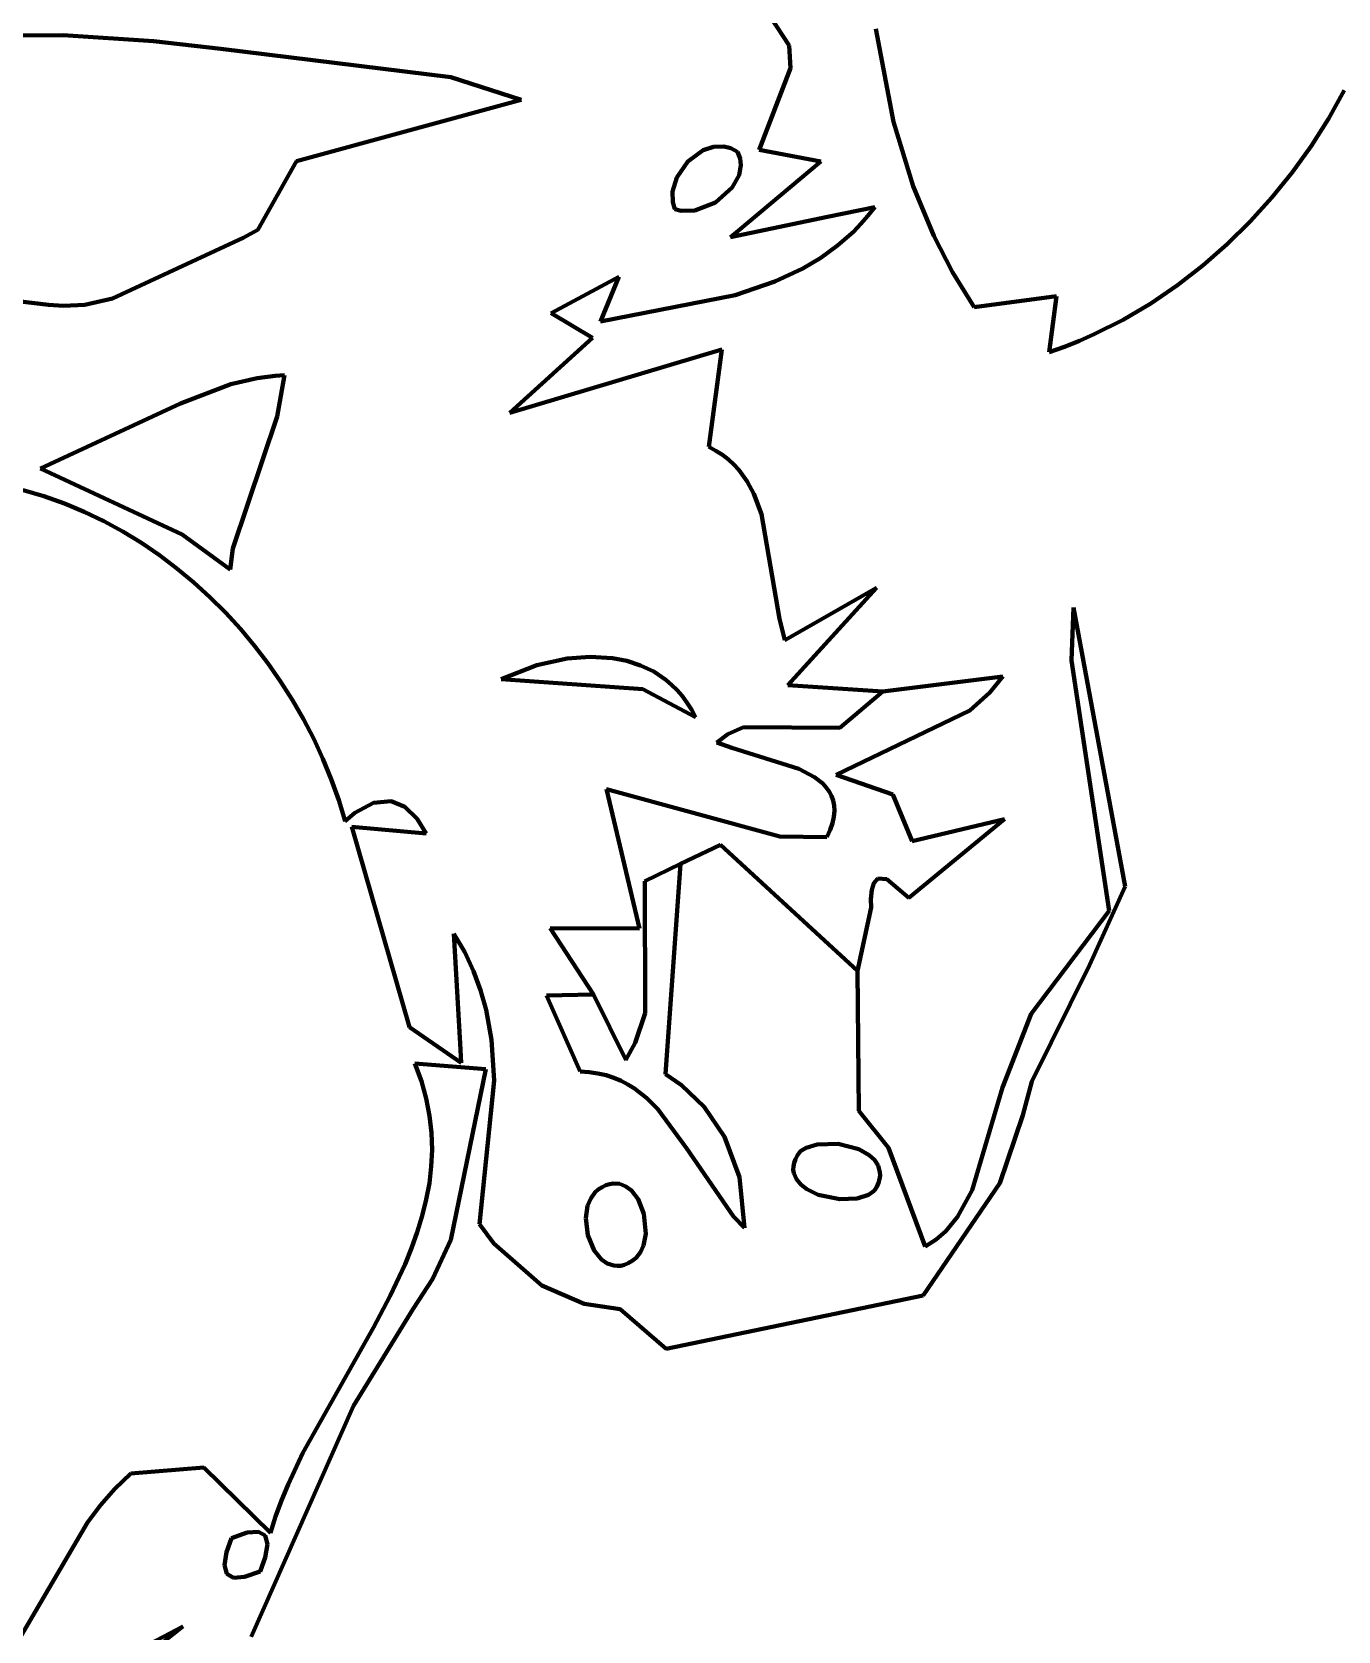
# Model space of a CAD drawing. Header units: millimetres. Extents: x 0 to 8.5, y 0 to 13.2.
# Drawn here: x 2.991 to 3.721, y 2.308 to 3.202 of the extents above; entities that cross this region are included whole.
import ezdxf

# ---------------------------------------------------------------- set-up
doc = ezdxf.new("R2010")
doc.units = ezdxf.units.MM
for name, color, linetype, lineweight in [('color#060606ff', 7, 'CONTINUOUS', 100), ('color#5c5c5cff', 7, 'CONTINUOUS', 100), ('color#aeaeaeff', 7, 'CONTINUOUS', 100), ('color#ffffffff', 7, 'CONTINUOUS', 100)]:
    doc.layers.add(name, color=color, linetype=linetype, lineweight=lineweight)

msp = doc.modelspace()

# ---------------------------------------------------------------- linework, layer by layer
at = {"layer": 'color#060606ff'}
for p, q in [((3.40395, 3.21045), (3.41422, 3.19476)), ((3.47252, 3.15201), (3.46266, 3.204)), ((3.00813, 3.20052), (2.72979, 3.19857)), ((3.0586, 3.19714), (3.00813, 3.20052)), ((3.09637, 3.19284), (3.0586, 3.19714)), ((3.41422, 3.19476), (3.41495, 3.18207)), ((3.22492, 3.17694), (3.09637, 3.19284)), ((3.26434, 3.16426), (3.22492, 3.17694)), ((3.41495, 3.18207), (3.39748, 3.13636)), ((3.7247, 3.16954), (3.71586, 3.15376)), ((3.13868, 3.12995), (3.26434, 3.16426)), ((3.48351, 3.11601), (3.47252, 3.15201)), ((3.71586, 3.15376), (3.70616, 3.13847)), ((3.36612, 3.13614), (3.35757, 3.12981)), ((3.37187, 3.13809), (3.36612, 3.13614)), ((3.37776, 3.13827), (3.37187, 3.13809)), ((3.38163, 3.13724), (3.37776, 3.13827)), ((3.38535, 3.13518), (3.38163, 3.13724)), ((3.38673, 3.13146), (3.38535, 3.13518)), ((3.38715, 3.12771), (3.38673, 3.13146)), ((3.39748, 3.13636), (3.43201, 3.12984)), ((3.70616, 3.13847), (3.69562, 3.12374)), ((3.11706, 3.09149), (3.13868, 3.12995)), ((3.35757, 3.12981), (3.3514, 3.12092)), ((3.38238, 3.11527), (3.38617, 3.12218)), ((3.43201, 3.12984), (3.38568, 3.09108)), ((3.38617, 3.12218), (3.38715, 3.12771)), ((3.69562, 3.12374), (3.68428, 3.10963)), ((3.3514, 3.12092), (3.34902, 3.11296)), ((3.37296, 3.10689), (3.38238, 3.11527)), ((3.49508, 3.08816), (3.48351, 3.11601)), ((3.34902, 3.11296), (3.34916, 3.107)), ((3.34916, 3.107), (3.35031, 3.10321)), ((3.3614, 3.10233), (3.37296, 3.10689)), ((3.43566, 3.0988), (3.46207, 3.1043)), ((3.46207, 3.1043), (3.45828, 3.09943)), ((3.68428, 3.10963), (3.67216, 3.09619)), ((3.35031, 3.10321), (3.35379, 3.10221)), ((3.35379, 3.10221), (3.3614, 3.10233)), ((3.38138, 3.08748), (3.43566, 3.0988)), ((3.45828, 3.09943), (3.45429, 3.09484)), ((3.67216, 3.09619), (3.6593, 3.08349)), ((3.03564, 3.05309), (3.10879, 3.08701)), ((3.10879, 3.08701), (3.11706, 3.09149)), ((3.38568, 3.09108), (3.38138, 3.08748)), ((3.45013, 3.09054), (3.44132, 3.08273)), ((3.45429, 3.09484), (3.45013, 3.09054)), ((3.50557, 3.06795), (3.49508, 3.08816)), ((3.44132, 3.08273), (3.4319, 3.07591)), ((3.6593, 3.08349), (3.64573, 3.07159)), ((3.42195, 3.07), (3.40617, 3.06261)), ((3.4319, 3.07591), (3.42195, 3.07)), ((3.64573, 3.07159), (3.63147, 3.06055)), ((3.31902, 3.06521), (3.28117, 3.04488)), ((3.30861, 3.04029), (3.31902, 3.06521)), ((3.40617, 3.06261), (3.38394, 3.05505)), ((3.51774, 3.0484), (3.50557, 3.06795)), ((3.63147, 3.06055), (3.61655, 3.05042)), ((2.9827, 3.05158), (2.99992, 3.04958)), ((3.0202, 3.04966), (3.03564, 3.05309)), ((3.38394, 3.05505), (3.30861, 3.04029)), ((3.5637, 3.05444), (3.51774, 3.0484)), ((3.55963, 3.0231), (3.5637, 3.05444)), ((2.99992, 3.04958), (3.00818, 3.04897)), ((3.00818, 3.04897), (3.0202, 3.04966)), ((3.28117, 3.04488), (3.30415, 3.03112)), ((3.61655, 3.05042), (3.60101, 3.04128)), ((3.58488, 3.03317), (3.5766, 3.02953)), ((3.60101, 3.04128), (3.58488, 3.03317)), ((3.30415, 3.03112), (3.2579, 2.98925)), ((3.2579, 2.98925), (3.37662, 3.02459)), ((3.37662, 3.02459), (3.36924, 2.97018)), ((3.56818, 3.02617), (3.55963, 3.0231)), ((3.5766, 3.02953), (3.56818, 3.02617)), ((3.11659, 3.0086), (3.10187, 3.00515)), ((3.1267, 3.00994), (3.11659, 3.0086)), ((3.13186, 3.01028), (3.1267, 3.00994)), ((3.12779, 2.98718), (3.13186, 3.01028)), ((3.10187, 3.00515), (3.07368, 2.99433)), ((3.07368, 2.99433), (2.99532, 2.95803)), ((3.10299, 2.91333), (3.12779, 2.98718)), ((3.36924, 2.97018), (3.37324, 2.968)), ((3.37324, 2.968), (3.3769, 2.96561)), ((3.3769, 2.96561), (3.38024, 2.96302)), ((3.38024, 2.96302), (3.38328, 2.96024)), ((2.99532, 2.95803), (3.07464, 2.92113)), ((3.38328, 2.96024), (3.38603, 2.95728)), ((3.38603, 2.95728), (3.39076, 2.95087)), ((2.99735, 2.94249), (2.98572, 2.9459)), ((3.39076, 2.95087), (3.39455, 2.94387)), ((3.39455, 2.94387), (3.3988, 2.93249)), ((3.00875, 2.93844), (2.99735, 2.94249)), ((3.01992, 2.93379), (3.00875, 2.93844)), ((3.03084, 2.92855), (3.01992, 2.93379)), ((3.0415, 2.92274), (3.03084, 2.92855)), ((3.3988, 2.93249), (3.4088, 2.87389)), ((3.05187, 2.9164), (3.0415, 2.92274)), ((3.06194, 2.90954), (3.05187, 2.9164)), ((3.07464, 2.92113), (3.10149, 2.90159)), ((3.07169, 2.90219), (3.06194, 2.90954)), ((3.10149, 2.90159), (3.10299, 2.91333)), ((3.08111, 2.89437), (3.07169, 2.90219)), ((3.09018, 2.8861), (3.08111, 2.89437)), ((3.41178, 2.86209), (3.4631, 2.89129)), ((3.4631, 2.89129), (3.42093, 2.84496)), ((3.09889, 2.87742), (3.09018, 2.8861)), ((3.10722, 2.86833), (3.09889, 2.87742)), ((3.4088, 2.87389), (3.41178, 2.86209)), ((3.57224, 2.85066), (3.57336, 2.88028)), ((3.57336, 2.88028), (3.60213, 2.72427)), ((3.11514, 2.85887), (3.10722, 2.86833)), ((3.12265, 2.84906), (3.11514, 2.85887)), ((3.12974, 2.83893), (3.12265, 2.84906)), ((3.27311, 2.84797), (3.25307, 2.84028)), ((3.29005, 2.85169), (3.27311, 2.84797)), ((3.30283, 2.85272), (3.29005, 2.85169)), ((3.31535, 2.852), (3.30283, 2.85272)), ((3.32341, 2.85043), (3.31535, 2.852)), ((3.33114, 2.84793), (3.32341, 2.85043)), ((3.33846, 2.84441), (3.33114, 2.84793)), ((3.42093, 2.84496), (3.41354, 2.83684)), ((3.59324, 2.71058), (3.57224, 2.85066)), ((3.13637, 2.82849), (3.12974, 2.83893)), ((3.25307, 2.84028), (3.33228, 2.83454)), ((3.34527, 2.83982), (3.33846, 2.84441)), ((3.34846, 2.83711), (3.34527, 2.83982)), ((3.35149, 2.8341), (3.34846, 2.83711)), ((3.41354, 2.83684), (3.46658, 2.83327)), ((3.14254, 2.81777), (3.13637, 2.82849)), ((3.33228, 2.83454), (3.36183, 2.81897)), ((3.35436, 2.83079), (3.35149, 2.8341)), ((3.35704, 2.82717), (3.35436, 2.83079)), ((3.35954, 2.82323), (3.35704, 2.82717)), ((3.46658, 2.83327), (3.44254, 2.81302)), ((3.36183, 2.81897), (3.35954, 2.82323)), ((3.14823, 2.8068), (3.14254, 2.81777)), ((3.37992, 2.80951), (3.37376, 2.80485)), ((3.38874, 2.8134), (3.37992, 2.80951)), ((3.44254, 2.81302), (3.38874, 2.8134)), ((3.15342, 2.79559), (3.14823, 2.8068)), ((3.37376, 2.80485), (3.38217, 2.80174)), ((3.38217, 2.80174), (3.41959, 2.79008)), ((3.1581, 2.78417), (3.15342, 2.79559)), ((3.16225, 2.77257), (3.1581, 2.78417)), ((3.41959, 2.79008), (3.42831, 2.78546)), ((3.42831, 2.78546), (3.43303, 2.78174)), ((3.40897, 2.75212), (3.31196, 2.77858)), ((3.31196, 2.77858), (3.33057, 2.70077)), ((3.43303, 2.78174), (3.43499, 2.77965)), ((3.43499, 2.77965), (3.43663, 2.77739)), ((3.43663, 2.77739), (3.43794, 2.77495)), ((3.43794, 2.77495), (3.43888, 2.77232)), ((3.16586, 2.7608), (3.16225, 2.77257)), ((3.17121, 2.76534), (3.16586, 2.7608)), ((3.18163, 2.77102), (3.17121, 2.76534)), ((3.19151, 2.77193), (3.18163, 2.77102)), ((3.19917, 2.76884), (3.19151, 2.77193)), ((3.20617, 2.76206), (3.19917, 2.76884)), ((3.43888, 2.77232), (3.43943, 2.76949)), ((3.43956, 2.76645), (3.43924, 2.76318)), ((3.43943, 2.76949), (3.43956, 2.76645)), ((3.20189, 2.64552), (3.16951, 2.75758)), ((3.16951, 2.75758), (3.21121, 2.75386)), ((3.21121, 2.75386), (3.20617, 2.76206)), ((3.43715, 2.75591), (3.43533, 2.7519)), ((3.43845, 2.75967), (3.43715, 2.75591)), ((3.43924, 2.76318), (3.43845, 2.75967)), ((3.35346, 2.73693), (3.37583, 2.74755)), ((3.37583, 2.74755), (3.45254, 2.67695)), ((3.43533, 2.7519), (3.40897, 2.75212)), ((3.34498, 2.61914), (3.35346, 2.73693)), ((3.60213, 2.72427), (3.58227, 2.68029)), ((3.54957, 2.65301), (3.59324, 2.71058)), ((3.2327, 2.68744), (3.22667, 2.69767)), ((3.22667, 2.69767), (3.23011, 2.63633)), ((3.33057, 2.70077), (3.28053, 2.70086)), ((3.28053, 2.70086), (3.3048, 2.66381)), ((3.23765, 2.67693), (3.2327, 2.68744)), ((3.2416, 2.66619), (3.23765, 2.67693)), ((3.45254, 2.67695), (3.45321, 2.59874)), ((3.58227, 2.68029), (3.54992, 2.61517)), ((3.24463, 2.65523), (3.2416, 2.66619)), ((3.3048, 2.66381), (3.27842, 2.66322)), ((3.27842, 2.66322), (3.29724, 2.62072)), ((3.24762, 2.63847), (3.24463, 2.65523)), ((3.53359, 2.61172), (3.54957, 2.65301)), ((3.23071, 2.62559), (3.20189, 2.64552)), ((3.23011, 2.63633), (3.23071, 2.62559)), ((3.24913, 2.61567), (3.24762, 2.63847)), ((3.20846, 2.61531), (3.20479, 2.62519)), ((3.20479, 2.62519), (3.24445, 2.62207)), ((3.24445, 2.62207), (3.22501, 2.52656)), ((3.21121, 2.60555), (3.20846, 2.61531)), ((3.24092, 2.53524), (3.24913, 2.61567)), ((3.29724, 2.62072), (3.30235, 2.62039)), ((3.30235, 2.62039), (3.30719, 2.61967)), ((3.30719, 2.61967), (3.31176, 2.6186)), ((3.31176, 2.6186), (3.31609, 2.6172)), ((3.31609, 2.6172), (3.32018, 2.61548)), ((3.32018, 2.61548), (3.32405, 2.61347)), ((3.32405, 2.61347), (3.32773, 2.61118)), ((3.35397, 2.613), (3.34498, 2.61914)), ((3.36666, 2.601), (3.35397, 2.613)), ((3.54992, 2.61517), (3.54502, 2.5962)), ((3.21309, 2.5959), (3.21121, 2.60555)), ((3.32773, 2.61118), (3.33454, 2.60587)), ((3.33454, 2.60587), (3.34073, 2.59971)), ((3.51654, 2.55435), (3.53359, 2.61172)), ((3.21415, 2.58635), (3.21309, 2.5959)), ((3.34073, 2.59971), (3.35685, 2.57779)), ((3.37814, 2.58408), (3.36666, 2.601)), ((3.45321, 2.59874), (3.4698, 2.578)), ((3.54502, 2.5962), (3.53205, 2.55824)), ((3.21445, 2.5769), (3.21415, 2.58635)), ((3.21403, 2.56754), (3.21445, 2.5769)), ((3.35685, 2.57779), (3.38301, 2.53965)), ((3.38643, 2.56157), (3.37814, 2.58408)), ((3.42381, 2.57806), (3.42049, 2.57606)), ((3.42991, 2.57994), (3.42381, 2.57806)), ((3.44171, 2.58022), (3.42991, 2.57994)), ((3.45326, 2.57721), (3.44171, 2.58022)), ((3.45897, 2.57395), (3.45326, 2.57721)), ((3.4698, 2.578), (3.49035, 2.52272)), ((3.21294, 2.55826), (3.21403, 2.56754)), ((3.41657, 2.56762), (3.41653, 2.5657)), ((3.41697, 2.56962), (3.41657, 2.56762)), ((3.41774, 2.57169), (3.41697, 2.56962)), ((3.41891, 2.57384), (3.41774, 2.57169)), ((3.42049, 2.57606), (3.41891, 2.57384)), ((3.46193, 2.57121), (3.45897, 2.57395)), ((3.464, 2.56805), (3.46193, 2.57121)), ((3.46502, 2.56448), (3.464, 2.56805)), ((3.38925, 2.53327), (3.38643, 2.56157)), ((3.41653, 2.5657), (3.41681, 2.56386)), ((3.41681, 2.56386), (3.41828, 2.56046)), ((3.41828, 2.56046), (3.42079, 2.55745)), ((3.46421, 2.5584), (3.46482, 2.56052)), ((3.46482, 2.56052), (3.46508, 2.56254)), ((3.46508, 2.56254), (3.46502, 2.56448)), ((3.21124, 2.54906), (3.21294, 2.55826)), ((3.30319, 2.54967), (3.30149, 2.54558)), ((3.30576, 2.55318), (3.30319, 2.54967)), ((3.30738, 2.55466), (3.30576, 2.55318)), ((3.30959, 2.55605), (3.30738, 2.55466)), ((3.31173, 2.55706), (3.30959, 2.55605)), ((3.3138, 2.55773), (3.31173, 2.55706)), ((3.31579, 2.55806), (3.3138, 2.55773)), ((3.31954, 2.5578), (3.31579, 2.55806)), ((3.32294, 2.55645), (3.31954, 2.5578)), ((3.32595, 2.55417), (3.32294, 2.55645)), ((3.32967, 2.54935), (3.32595, 2.55417)), ((3.42079, 2.55745), (3.42416, 2.55485)), ((3.42416, 2.55485), (3.43043, 2.55179)), ((3.43043, 2.55179), (3.44262, 2.54922)), ((3.44262, 2.54922), (3.45228, 2.5497)), ((3.45228, 2.5497), (3.45852, 2.55171)), ((3.45852, 2.55171), (3.46186, 2.5539)), ((3.46186, 2.5539), (3.46323, 2.55619)), ((3.46323, 2.55619), (3.46421, 2.5584)), ((3.53205, 2.55824), (3.4891, 2.49549)), ((3.50846, 2.53932), (3.51654, 2.55435)), ((3.20898, 2.53994), (3.21124, 2.54906)), ((3.30149, 2.54558), (3.30045, 2.53872)), ((3.33295, 2.54115), (3.32967, 2.54935)), ((3.33395, 2.52982), (3.33295, 2.54115)), ((3.2062, 2.53087), (3.20898, 2.53994)), ((3.24905, 2.52452), (3.24092, 2.53524)), ((3.30045, 2.53872), (3.30157, 2.52922)), ((3.38301, 2.53965), (3.38925, 2.53327)), ((3.50185, 2.53145), (3.50846, 2.53932)), ((3.20297, 2.52187), (3.2062, 2.53087)), ((3.22501, 2.52656), (3.21467, 2.50453)), ((3.2759, 2.50102), (3.24905, 2.52452)), ((3.30157, 2.52922), (3.30516, 2.52061)), ((3.33101, 2.51963), (3.33269, 2.52341)), ((3.33269, 2.52341), (3.33395, 2.52982)), ((3.49035, 2.52272), (3.49652, 2.52681)), ((3.49652, 2.52681), (3.50185, 2.53145)), ((3.19932, 2.51292), (3.20297, 2.52187)), ((3.30516, 2.52061), (3.30922, 2.51563)), ((3.30922, 2.51563), (3.31246, 2.51334)), ((3.32421, 2.51346), (3.32638, 2.51474)), ((3.32638, 2.51474), (3.32861, 2.51643)), ((3.32861, 2.51643), (3.33101, 2.51963)), ((3.19101, 2.49515), (3.19932, 2.51292)), ((3.31246, 2.51334), (3.31608, 2.5121)), ((3.31608, 2.5121), (3.31801, 2.51192)), ((3.31801, 2.51192), (3.32001, 2.51208)), ((3.32001, 2.51208), (3.32208, 2.51258)), ((3.32208, 2.51258), (3.32421, 2.51346)), ((3.21467, 2.50453), (3.20384, 2.48797)), ((3.29957, 2.49077), (3.2759, 2.50102)), ((3.20384, 2.48797), (3.17052, 2.43372)), ((3.18167, 2.47752), (3.19101, 2.49515)), ((3.31963, 2.48767), (3.29957, 2.49077)), ((3.34547, 2.46553), (3.31963, 2.48767)), ((3.4891, 2.49549), (3.34547, 2.46553)), ((3.14221, 2.40731), (3.18167, 2.47752)), ((3.17052, 2.43372), (3.11326, 2.3044)), ((3.13387, 2.38958), (3.14221, 2.40731)), ((3.04601, 2.39575), (3.08685, 2.39915)), ((3.08685, 2.39915), (3.12415, 2.36266)), ((3.03699, 2.38728), (3.04137, 2.39161)), ((3.04137, 2.39161), (3.04601, 2.39575)), ((3.1302, 2.38066), (3.13387, 2.38958)), ((3.02892, 2.37813), (3.03699, 2.38728)), ((3.12695, 2.37169), (3.1302, 2.38066)), ((3.02161, 2.36843), (3.02892, 2.37813)), ((3.12415, 2.36266), (3.12695, 2.37169)), ((2.98477, 2.30536), (3.02161, 2.36843)), ((3.11108, 2.36274), (3.10227, 2.35961)), ((3.11737, 2.36323), (3.11108, 2.36274)), ((3.12115, 2.36108), (3.11737, 2.36323)), ((3.10227, 2.35961), (3.0995, 2.35184)), ((3.12241, 2.35627), (3.12115, 2.36108)), ((3.12116, 2.34882), (3.12241, 2.35627)), ((3.0995, 2.35184), (3.09829, 2.34447)), ((3.09829, 2.34447), (3.09956, 2.33969)), ((3.11835, 2.34096), (3.12116, 2.34882)), ((3.09956, 2.33969), (3.10333, 2.33752)), ((3.10333, 2.33752), (3.10959, 2.33794)), ((3.10959, 2.33794), (3.11835, 2.34096)), ((3.07499, 2.31029), (3.00164, 2.27174)), ((3.03148, 2.27588), (3.07499, 2.31029))]:
    msp.add_line(p, q, dxfattribs=at)
at = {"layer": 'color#5c5c5cff'}
for p, q in [((3.46658, 2.83327), (3.53382, 2.8416)), ((3.53382, 2.8416), (3.52646, 2.8327)), ((3.44254, 2.81302), (3.46658, 2.83327)), ((3.52646, 2.8327), (3.51524, 2.82276)), ((3.51524, 2.82276), (3.44056, 2.7867)), ((3.37376, 2.80485), (3.37992, 2.80951)), ((3.37992, 2.80951), (3.38874, 2.8134)), ((3.38874, 2.8134), (3.44254, 2.81302)), ((3.38217, 2.80174), (3.37376, 2.80485)), ((3.41959, 2.79008), (3.38217, 2.80174)), ((3.42831, 2.78546), (3.41959, 2.79008)), ((3.43303, 2.78174), (3.42831, 2.78546)), ((3.44056, 2.7867), (3.47219, 2.77571)), ((3.33057, 2.70077), (3.31196, 2.77858)), ((3.31196, 2.77858), (3.40897, 2.75212)), ((3.43499, 2.77965), (3.43303, 2.78174)), ((3.43663, 2.77739), (3.43499, 2.77965)), ((3.43794, 2.77495), (3.43663, 2.77739)), ((3.43888, 2.77232), (3.43794, 2.77495)), ((3.47219, 2.77571), (3.48307, 2.74958)), ((3.43943, 2.76949), (3.43888, 2.77232)), ((3.43924, 2.76318), (3.43956, 2.76645)), ((3.43956, 2.76645), (3.43943, 2.76949)), ((3.43533, 2.7519), (3.43715, 2.75591)), ((3.43715, 2.75591), (3.43845, 2.75967)), ((3.43845, 2.75967), (3.43924, 2.76318)), ((3.53469, 2.76187), (3.48114, 2.71785)), ((3.48307, 2.74958), (3.53469, 2.76187)), ((3.37583, 2.74755), (3.35346, 2.73693)), ((3.45254, 2.67695), (3.37583, 2.74755)), ((3.40897, 2.75212), (3.43533, 2.7519)), ((3.35346, 2.73693), (3.33353, 2.72711)), ((3.46385, 2.72865), (3.46151, 2.72608)), ((3.4689, 2.72825), (3.46385, 2.72865)), ((3.33353, 2.72711), (3.33358, 2.65339)), ((3.46041, 2.72241), (3.45998, 2.71708)), ((3.46151, 2.72608), (3.46041, 2.72241)), ((3.48114, 2.71785), (3.4689, 2.72825)), ((3.46009, 2.71253), (3.45254, 2.67695)), ((3.45998, 2.71708), (3.46009, 2.71253)), ((3.3048, 2.66381), (3.28053, 2.70086)), ((3.28053, 2.70086), (3.33057, 2.70077)), ((3.32291, 2.62718), (3.3048, 2.66381)), ((3.33358, 2.65339), (3.3281, 2.63675)), ((3.3281, 2.63675), (3.32291, 2.62718)), ((3.30149, 2.54558), (3.30319, 2.54967)), ((3.30319, 2.54967), (3.30576, 2.55318)), ((3.30576, 2.55318), (3.30738, 2.55466)), ((3.30738, 2.55466), (3.30959, 2.55605)), ((3.30959, 2.55605), (3.31173, 2.55706)), ((3.31173, 2.55706), (3.3138, 2.55773)), ((3.3138, 2.55773), (3.31579, 2.55806)), ((3.31579, 2.55806), (3.31954, 2.5578)), ((3.31954, 2.5578), (3.32294, 2.55645)), ((3.32294, 2.55645), (3.32595, 2.55417)), ((3.32595, 2.55417), (3.32967, 2.54935)), ((3.30045, 2.53872), (3.30149, 2.54558)), ((3.32967, 2.54935), (3.33295, 2.54115)), ((3.33295, 2.54115), (3.33395, 2.52982)), ((3.30157, 2.52922), (3.30045, 2.53872)), ((3.30516, 2.52061), (3.30157, 2.52922)), ((3.33269, 2.52341), (3.33101, 2.51963)), ((3.33395, 2.52982), (3.33269, 2.52341)), ((3.30922, 2.51563), (3.30516, 2.52061)), ((3.31246, 2.51334), (3.30922, 2.51563)), ((3.32638, 2.51474), (3.32421, 2.51346)), ((3.32861, 2.51643), (3.32638, 2.51474)), ((3.33101, 2.51963), (3.32861, 2.51643)), ((3.31608, 2.5121), (3.31246, 2.51334)), ((3.31801, 2.51192), (3.31608, 2.5121)), ((3.32001, 2.51208), (3.31801, 2.51192)), ((3.32208, 2.51258), (3.32001, 2.51208)), ((3.32421, 2.51346), (3.32208, 2.51258)), ((3.10227, 2.35961), (3.11108, 2.36274)), ((3.11108, 2.36274), (3.11737, 2.36323)), ((3.11737, 2.36323), (3.12115, 2.36108)), ((3.0995, 2.35184), (3.10227, 2.35961)), ((3.12115, 2.36108), (3.12241, 2.35627)), ((3.12241, 2.35627), (3.12116, 2.34882)), ((3.09829, 2.34447), (3.0995, 2.35184)), ((3.09956, 2.33969), (3.09829, 2.34447)), ((3.12116, 2.34882), (3.11835, 2.34096)), ((3.10333, 2.33752), (3.09956, 2.33969)), ((3.10959, 2.33794), (3.10333, 2.33752)), ((3.11835, 2.34096), (3.10959, 2.33794))]:
    msp.add_line(p, q, dxfattribs=at)
at = {"layer": 'color#aeaeaeff'}
for p, q in [((3.35757, 3.12981), (3.36612, 3.13614)), ((3.36612, 3.13614), (3.37187, 3.13809)), ((3.37187, 3.13809), (3.37776, 3.13827)), ((3.37776, 3.13827), (3.38163, 3.13724)), ((3.38163, 3.13724), (3.38535, 3.13518)), ((3.38535, 3.13518), (3.38673, 3.13146)), ((3.38673, 3.13146), (3.38715, 3.12771)), ((3.3514, 3.12092), (3.35757, 3.12981)), ((3.38617, 3.12218), (3.38238, 3.11527)), ((3.38715, 3.12771), (3.38617, 3.12218)), ((3.34902, 3.11296), (3.3514, 3.12092)), ((3.38238, 3.11527), (3.37296, 3.10689)), ((3.34916, 3.107), (3.34902, 3.11296)), ((3.35031, 3.10321), (3.34916, 3.107)), ((3.37296, 3.10689), (3.3614, 3.10233)), ((3.35379, 3.10221), (3.35031, 3.10321)), ((3.3614, 3.10233), (3.35379, 3.10221))]:
    msp.add_line(p, q, dxfattribs=at)
at = {"layer": 'color#ffffffff'}
for p, q in [((3.41422, 3.19476), (3.40395, 3.21045)), ((3.46266, 3.204), (3.47252, 3.15201)), ((2.72979, 3.19857), (3.00813, 3.20052)), ((3.00813, 3.20052), (3.0586, 3.19714)), ((3.0586, 3.19714), (3.09637, 3.19284)), ((3.41495, 3.18207), (3.41422, 3.19476)), ((3.09637, 3.19284), (3.22492, 3.17694)), ((3.22492, 3.17694), (3.26434, 3.16426)), ((3.39748, 3.13636), (3.41495, 3.18207)), ((3.71586, 3.15376), (3.7247, 3.16954)), ((3.26434, 3.16426), (3.13868, 3.12995)), ((3.47252, 3.15201), (3.48351, 3.11601)), ((3.70616, 3.13847), (3.71586, 3.15376)), ((3.43201, 3.12984), (3.39748, 3.13636)), ((3.69562, 3.12374), (3.70616, 3.13847)), ((3.13868, 3.12995), (3.11706, 3.09149)), ((3.38568, 3.09108), (3.43201, 3.12984)), ((3.68428, 3.10963), (3.69562, 3.12374)), ((3.48351, 3.11601), (3.49508, 3.08816)), ((3.46207, 3.1043), (3.43566, 3.0988)), ((3.45828, 3.09943), (3.46207, 3.1043)), ((3.67216, 3.09619), (3.68428, 3.10963)), ((3.43566, 3.0988), (3.38138, 3.08748)), ((3.45429, 3.09484), (3.45828, 3.09943)), ((3.6593, 3.08349), (3.67216, 3.09619)), ((3.10879, 3.08701), (3.03564, 3.05309)), ((3.11706, 3.09149), (3.10879, 3.08701)), ((3.38138, 3.08748), (3.38568, 3.09108)), ((3.44132, 3.08273), (3.45013, 3.09054)), ((3.45013, 3.09054), (3.45429, 3.09484)), ((3.49508, 3.08816), (3.50557, 3.06795)), ((3.4319, 3.07591), (3.44132, 3.08273)), ((3.64573, 3.07159), (3.6593, 3.08349)), ((3.40617, 3.06261), (3.42195, 3.07)), ((3.42195, 3.07), (3.4319, 3.07591)), ((3.63147, 3.06055), (3.64573, 3.07159)), ((3.28117, 3.04488), (3.31902, 3.06521)), ((3.31902, 3.06521), (3.30861, 3.04029)), ((3.38394, 3.05505), (3.40617, 3.06261)), ((3.50557, 3.06795), (3.51774, 3.0484)), ((3.61655, 3.05042), (3.63147, 3.06055)), ((2.99992, 3.04958), (2.9827, 3.05158)), ((3.03564, 3.05309), (3.0202, 3.04966)), ((3.30861, 3.04029), (3.38394, 3.05505)), ((3.51774, 3.0484), (3.5637, 3.05444)), ((3.5637, 3.05444), (3.55963, 3.0231)), ((3.00818, 3.04897), (2.99992, 3.04958)), ((3.0202, 3.04966), (3.00818, 3.04897)), ((3.30415, 3.03112), (3.28117, 3.04488)), ((3.60101, 3.04128), (3.61655, 3.05042)), ((3.5766, 3.02953), (3.58488, 3.03317)), ((3.58488, 3.03317), (3.60101, 3.04128)), ((3.2579, 2.98925), (3.30415, 3.03112)), ((3.37662, 3.02459), (3.2579, 2.98925)), ((3.36924, 2.97018), (3.37662, 3.02459)), ((3.55963, 3.0231), (3.56818, 3.02617)), ((3.56818, 3.02617), (3.5766, 3.02953)), ((3.10187, 3.00515), (3.11659, 3.0086)), ((3.11659, 3.0086), (3.1267, 3.00994)), ((3.1267, 3.00994), (3.13186, 3.01028)), ((3.13186, 3.01028), (3.12779, 2.98718)), ((3.07368, 2.99433), (3.10187, 3.00515)), ((2.99532, 2.95803), (3.07368, 2.99433)), ((3.12779, 2.98718), (3.10299, 2.91333)), ((3.37324, 2.968), (3.36924, 2.97018)), ((3.3769, 2.96561), (3.37324, 2.968)), ((3.38024, 2.96302), (3.3769, 2.96561)), ((3.38328, 2.96024), (3.38024, 2.96302)), ((3.07464, 2.92113), (2.99532, 2.95803)), ((3.38603, 2.95728), (3.38328, 2.96024)), ((3.39076, 2.95087), (3.38603, 2.95728)), ((2.98572, 2.9459), (2.99735, 2.94249)), ((3.39455, 2.94387), (3.39076, 2.95087)), ((3.3988, 2.93249), (3.39455, 2.94387)), ((2.99735, 2.94249), (3.00875, 2.93844)), ((3.00875, 2.93844), (3.01992, 2.93379)), ((3.01992, 2.93379), (3.03084, 2.92855)), ((3.03084, 2.92855), (3.0415, 2.92274)), ((3.4088, 2.87389), (3.3988, 2.93249)), ((3.0415, 2.92274), (3.05187, 2.9164)), ((3.05187, 2.9164), (3.06194, 2.90954)), ((3.10149, 2.90159), (3.07464, 2.92113)), ((3.06194, 2.90954), (3.07169, 2.90219)), ((3.10299, 2.91333), (3.10149, 2.90159)), ((3.07169, 2.90219), (3.08111, 2.89437)), ((3.08111, 2.89437), (3.09018, 2.8861)), ((3.4631, 2.89129), (3.41178, 2.86209)), ((3.42093, 2.84496), (3.4631, 2.89129)), ((3.09018, 2.8861), (3.09889, 2.87742)), ((3.09889, 2.87742), (3.10722, 2.86833)), ((3.41178, 2.86209), (3.4088, 2.87389)), ((3.57336, 2.88028), (3.57224, 2.85066)), ((3.60213, 2.72427), (3.57336, 2.88028)), ((3.10722, 2.86833), (3.11514, 2.85887)), ((3.11514, 2.85887), (3.12265, 2.84906)), ((3.12265, 2.84906), (3.12974, 2.83893)), ((3.25307, 2.84028), (3.27311, 2.84797)), ((3.27311, 2.84797), (3.29005, 2.85169)), ((3.29005, 2.85169), (3.30283, 2.85272)), ((3.30283, 2.85272), (3.31535, 2.852)), ((3.31535, 2.852), (3.32341, 2.85043)), ((3.32341, 2.85043), (3.33114, 2.84793)), ((3.33114, 2.84793), (3.33846, 2.84441)), ((3.41354, 2.83684), (3.42093, 2.84496)), ((3.57224, 2.85066), (3.59324, 2.71058)), ((3.12974, 2.83893), (3.13637, 2.82849)), ((3.33228, 2.83454), (3.25307, 2.84028)), ((3.33846, 2.84441), (3.34527, 2.83982)), ((3.34527, 2.83982), (3.34846, 2.83711)), ((3.34846, 2.83711), (3.35149, 2.8341)), ((3.46658, 2.83327), (3.41354, 2.83684)), ((3.53382, 2.8416), (3.46658, 2.83327)), ((3.52646, 2.8327), (3.53382, 2.8416)), ((3.13637, 2.82849), (3.14254, 2.81777)), ((3.36183, 2.81897), (3.33228, 2.83454)), ((3.35149, 2.8341), (3.35436, 2.83079)), ((3.35436, 2.83079), (3.35704, 2.82717)), ((3.35704, 2.82717), (3.35954, 2.82323)), ((3.51524, 2.82276), (3.52646, 2.8327)), ((3.35954, 2.82323), (3.36183, 2.81897)), ((3.44056, 2.7867), (3.51524, 2.82276)), ((3.14254, 2.81777), (3.14823, 2.8068)), ((3.14823, 2.8068), (3.15342, 2.79559)), ((3.15342, 2.79559), (3.1581, 2.78417)), ((3.1581, 2.78417), (3.16225, 2.77257)), ((3.47219, 2.77571), (3.44056, 2.7867)), ((3.48307, 2.74958), (3.47219, 2.77571)), ((3.16225, 2.77257), (3.16586, 2.7608)), ((3.16586, 2.7608), (3.17121, 2.76534)), ((3.17121, 2.76534), (3.18163, 2.77102)), ((3.18163, 2.77102), (3.19151, 2.77193)), ((3.19151, 2.77193), (3.19917, 2.76884)), ((3.19917, 2.76884), (3.20617, 2.76206)), ((3.21121, 2.75386), (3.16951, 2.75758)), ((3.16951, 2.75758), (3.20189, 2.64552)), ((3.20617, 2.76206), (3.21121, 2.75386)), ((3.48114, 2.71785), (3.53469, 2.76187)), ((3.53469, 2.76187), (3.48307, 2.74958)), ((3.33353, 2.72711), (3.35346, 2.73693)), ((3.35346, 2.73693), (3.34498, 2.61914)), ((3.46151, 2.72608), (3.46385, 2.72865)), ((3.46385, 2.72865), (3.4689, 2.72825)), ((3.33358, 2.65339), (3.33353, 2.72711)), ((3.45998, 2.71708), (3.46041, 2.72241)), ((3.46041, 2.72241), (3.46151, 2.72608)), ((3.4689, 2.72825), (3.48114, 2.71785)), ((3.58227, 2.68029), (3.60213, 2.72427)), ((3.45254, 2.67695), (3.46009, 2.71253)), ((3.46009, 2.71253), (3.45998, 2.71708)), ((3.59324, 2.71058), (3.54957, 2.65301)), ((3.23011, 2.63633), (3.22667, 2.69767)), ((3.22667, 2.69767), (3.2327, 2.68744)), ((3.2327, 2.68744), (3.23765, 2.67693)), ((3.23765, 2.67693), (3.2416, 2.66619)), ((3.45321, 2.59874), (3.45254, 2.67695)), ((3.54992, 2.61517), (3.58227, 2.68029)), ((3.2416, 2.66619), (3.24463, 2.65523)), ((3.27842, 2.66322), (3.3048, 2.66381)), ((3.29724, 2.62072), (3.27842, 2.66322)), ((3.3048, 2.66381), (3.32291, 2.62718)), ((3.24463, 2.65523), (3.24762, 2.63847)), ((3.3281, 2.63675), (3.33358, 2.65339)), ((3.54957, 2.65301), (3.53359, 2.61172)), ((3.20189, 2.64552), (3.23071, 2.62559)), ((3.23071, 2.62559), (3.23011, 2.63633)), ((3.24762, 2.63847), (3.24913, 2.61567)), ((3.32291, 2.62718), (3.3281, 2.63675)), ((3.24445, 2.62207), (3.20479, 2.62519)), ((3.20479, 2.62519), (3.20846, 2.61531)), ((3.22501, 2.52656), (3.24445, 2.62207)), ((3.20846, 2.61531), (3.21121, 2.60555)), ((3.24913, 2.61567), (3.24092, 2.53524)), ((3.30235, 2.62039), (3.29724, 2.62072)), ((3.30719, 2.61967), (3.30235, 2.62039)), ((3.31176, 2.6186), (3.30719, 2.61967)), ((3.31609, 2.6172), (3.31176, 2.6186)), ((3.32018, 2.61548), (3.31609, 2.6172)), ((3.32405, 2.61347), (3.32018, 2.61548)), ((3.32773, 2.61118), (3.32405, 2.61347)), ((3.34498, 2.61914), (3.35397, 2.613)), ((3.35397, 2.613), (3.36666, 2.601)), ((3.54502, 2.5962), (3.54992, 2.61517)), ((3.21121, 2.60555), (3.21309, 2.5959)), ((3.33454, 2.60587), (3.32773, 2.61118)), ((3.34073, 2.59971), (3.33454, 2.60587)), ((3.53359, 2.61172), (3.51654, 2.55435)), ((3.21309, 2.5959), (3.21415, 2.58635)), ((3.35685, 2.57779), (3.34073, 2.59971)), ((3.36666, 2.601), (3.37814, 2.58408)), ((3.4698, 2.578), (3.45321, 2.59874)), ((3.53205, 2.55824), (3.54502, 2.5962)), ((3.21415, 2.58635), (3.21445, 2.5769)), ((3.21445, 2.5769), (3.21403, 2.56754)), ((3.38301, 2.53965), (3.35685, 2.57779)), ((3.37814, 2.58408), (3.38643, 2.56157)), ((3.42049, 2.57606), (3.42381, 2.57806)), ((3.42381, 2.57806), (3.42991, 2.57994)), ((3.42991, 2.57994), (3.44171, 2.58022)), ((3.44171, 2.58022), (3.45326, 2.57721)), ((3.45326, 2.57721), (3.45897, 2.57395)), ((3.49035, 2.52272), (3.4698, 2.578)), ((3.21403, 2.56754), (3.21294, 2.55826)), ((3.41653, 2.5657), (3.41657, 2.56762)), ((3.41657, 2.56762), (3.41697, 2.56962)), ((3.41697, 2.56962), (3.41774, 2.57169)), ((3.41774, 2.57169), (3.41891, 2.57384)), ((3.41891, 2.57384), (3.42049, 2.57606)), ((3.45897, 2.57395), (3.46193, 2.57121)), ((3.46193, 2.57121), (3.464, 2.56805)), ((3.464, 2.56805), (3.46502, 2.56448)), ((3.38643, 2.56157), (3.38925, 2.53327)), ((3.41681, 2.56386), (3.41653, 2.5657)), ((3.41828, 2.56046), (3.41681, 2.56386)), ((3.42079, 2.55745), (3.41828, 2.56046)), ((3.46482, 2.56052), (3.46421, 2.5584)), ((3.46508, 2.56254), (3.46482, 2.56052)), ((3.46502, 2.56448), (3.46508, 2.56254)), ((3.21294, 2.55826), (3.21124, 2.54906)), ((3.42416, 2.55485), (3.42079, 2.55745)), ((3.43043, 2.55179), (3.42416, 2.55485)), ((3.44262, 2.54922), (3.43043, 2.55179)), ((3.45228, 2.5497), (3.44262, 2.54922)), ((3.45852, 2.55171), (3.45228, 2.5497)), ((3.46186, 2.5539), (3.45852, 2.55171)), ((3.46323, 2.55619), (3.46186, 2.5539)), ((3.46421, 2.5584), (3.46323, 2.55619)), ((3.4891, 2.49549), (3.53205, 2.55824)), ((3.51654, 2.55435), (3.50846, 2.53932)), ((3.21124, 2.54906), (3.20898, 2.53994)), ((3.20898, 2.53994), (3.2062, 2.53087)), ((3.24092, 2.53524), (3.24905, 2.52452)), ((3.38925, 2.53327), (3.38301, 2.53965)), ((3.50846, 2.53932), (3.50185, 2.53145)), ((3.2062, 2.53087), (3.20297, 2.52187)), ((3.21467, 2.50453), (3.22501, 2.52656)), ((3.24905, 2.52452), (3.2759, 2.50102)), ((3.49652, 2.52681), (3.49035, 2.52272)), ((3.50185, 2.53145), (3.49652, 2.52681)), ((3.20297, 2.52187), (3.19932, 2.51292)), ((3.19932, 2.51292), (3.19101, 2.49515)), ((3.20384, 2.48797), (3.21467, 2.50453)), ((3.2759, 2.50102), (3.29957, 2.49077)), ((3.17052, 2.43372), (3.20384, 2.48797)), ((3.19101, 2.49515), (3.18167, 2.47752)), ((3.29957, 2.49077), (3.31963, 2.48767)), ((3.31963, 2.48767), (3.34547, 2.46553)), ((3.34547, 2.46553), (3.4891, 2.49549)), ((3.18167, 2.47752), (3.14221, 2.40731)), ((3.11326, 2.3044), (3.17052, 2.43372)), ((3.14221, 2.40731), (3.13387, 2.38958)), ((3.08685, 2.39915), (3.04601, 2.39575)), ((3.12415, 2.36266), (3.08685, 2.39915)), ((3.04137, 2.39161), (3.03699, 2.38728)), ((3.04601, 2.39575), (3.04137, 2.39161)), ((3.13387, 2.38958), (3.1302, 2.38066)), ((3.03699, 2.38728), (3.02892, 2.37813)), ((3.1302, 2.38066), (3.12695, 2.37169)), ((3.02892, 2.37813), (3.02161, 2.36843)), ((3.12695, 2.37169), (3.12415, 2.36266)), ((3.02161, 2.36843), (2.98477, 2.30536)), ((3.00164, 2.27174), (3.07499, 2.31029)), ((3.07499, 2.31029), (3.03148, 2.27588))]:
    msp.add_line(p, q, dxfattribs=at)

doc.saveas('drawing.dxf')
